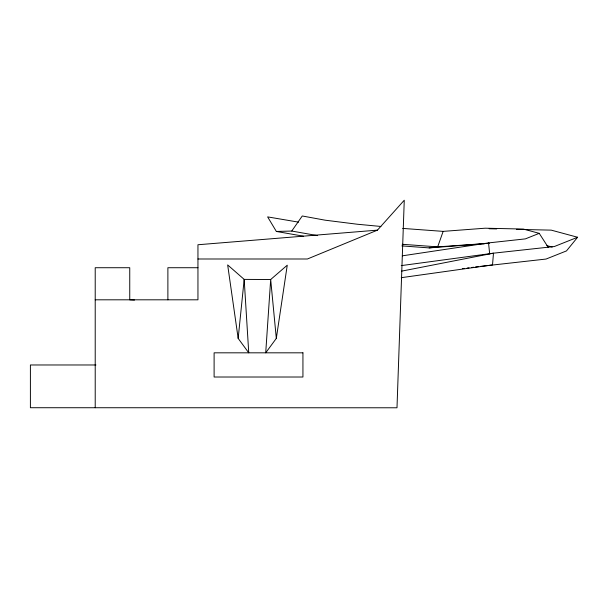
<?xml version="1.0" encoding="UTF-8"?>
<svg xmlns="http://www.w3.org/2000/svg" width="608" height="608" viewBox="0 0 608 608"><rect width="100%" height="100%" fill="white"/><g stroke="black" fill="none" stroke-linecap="round" stroke-linejoin="round"><path stroke-width="0.91" d="M238.169 338.398L244.18 279.391L227.658 264.921L238.169 338.398L248.748 352.822L244.18 279.391L270.682 279.513L287.257 265.194L276.313 338.398L265.711 352.822L270.682 279.513L276.313 338.398M548.386 247.593L539.228 233.35L523.313 229.056L485.184 228.205L443.148 231.374L437.676 246.878L429.134 247.904L401.865 245.906M298.604 222.148L267.634 216.889L276.351 231.45L291.749 231.048L302.267 215.984L325.12 220.18L357.276 224.23L380.904 226.457M516.42 229.36L551.228 230.136L577.6 237.257L566.474 250.914L546.068 259.046L480.305 266.41M197.95 258.993L307.412 258.993L377.454 230.136L404.259 200.222L396.994 407.778L30.4 407.725L30.4 364.975L95.95 364.975M539.228 233.35L525.365 238.883L488.543 242.904L402.336 255.824M577.6 237.257L554.344 246.529L493.483 253.179L401.242 265.612M401.576 271.145L493.483 253.179L492.518 264.898L401.265 277.681M462.445 268.63L464.322 268.394M467.142 268.044L469.026 267.809M471.846 267.459L473.723 267.231M475.6 266.996L478.42 266.646M377.454 230.136L197.95 244.75L197.95 299.812L95.213 299.812M429.134 247.904L480.936 243.998M482.82 243.854L484.705 243.709M197.95 267.725L167.884 267.725L167.884 299.812M489.144 228.752L496.668 228.92M489.531 243.246L437.676 246.878L402.238 244.287M134.482 300.071L129.747 299.812L129.747 267.725L95.213 267.725L95.213 407.725M402.625 228.403L443.148 231.374M317.619 235.63L291.749 231.048M303.468 236.208L276.351 231.45M546.85 245.617L552.201 247.061M488.543 242.904L489.668 253.908M302.936 352.822L214.107 352.822L214.107 377.013L302.936 377.013L302.936 352.822"/></g></svg>
